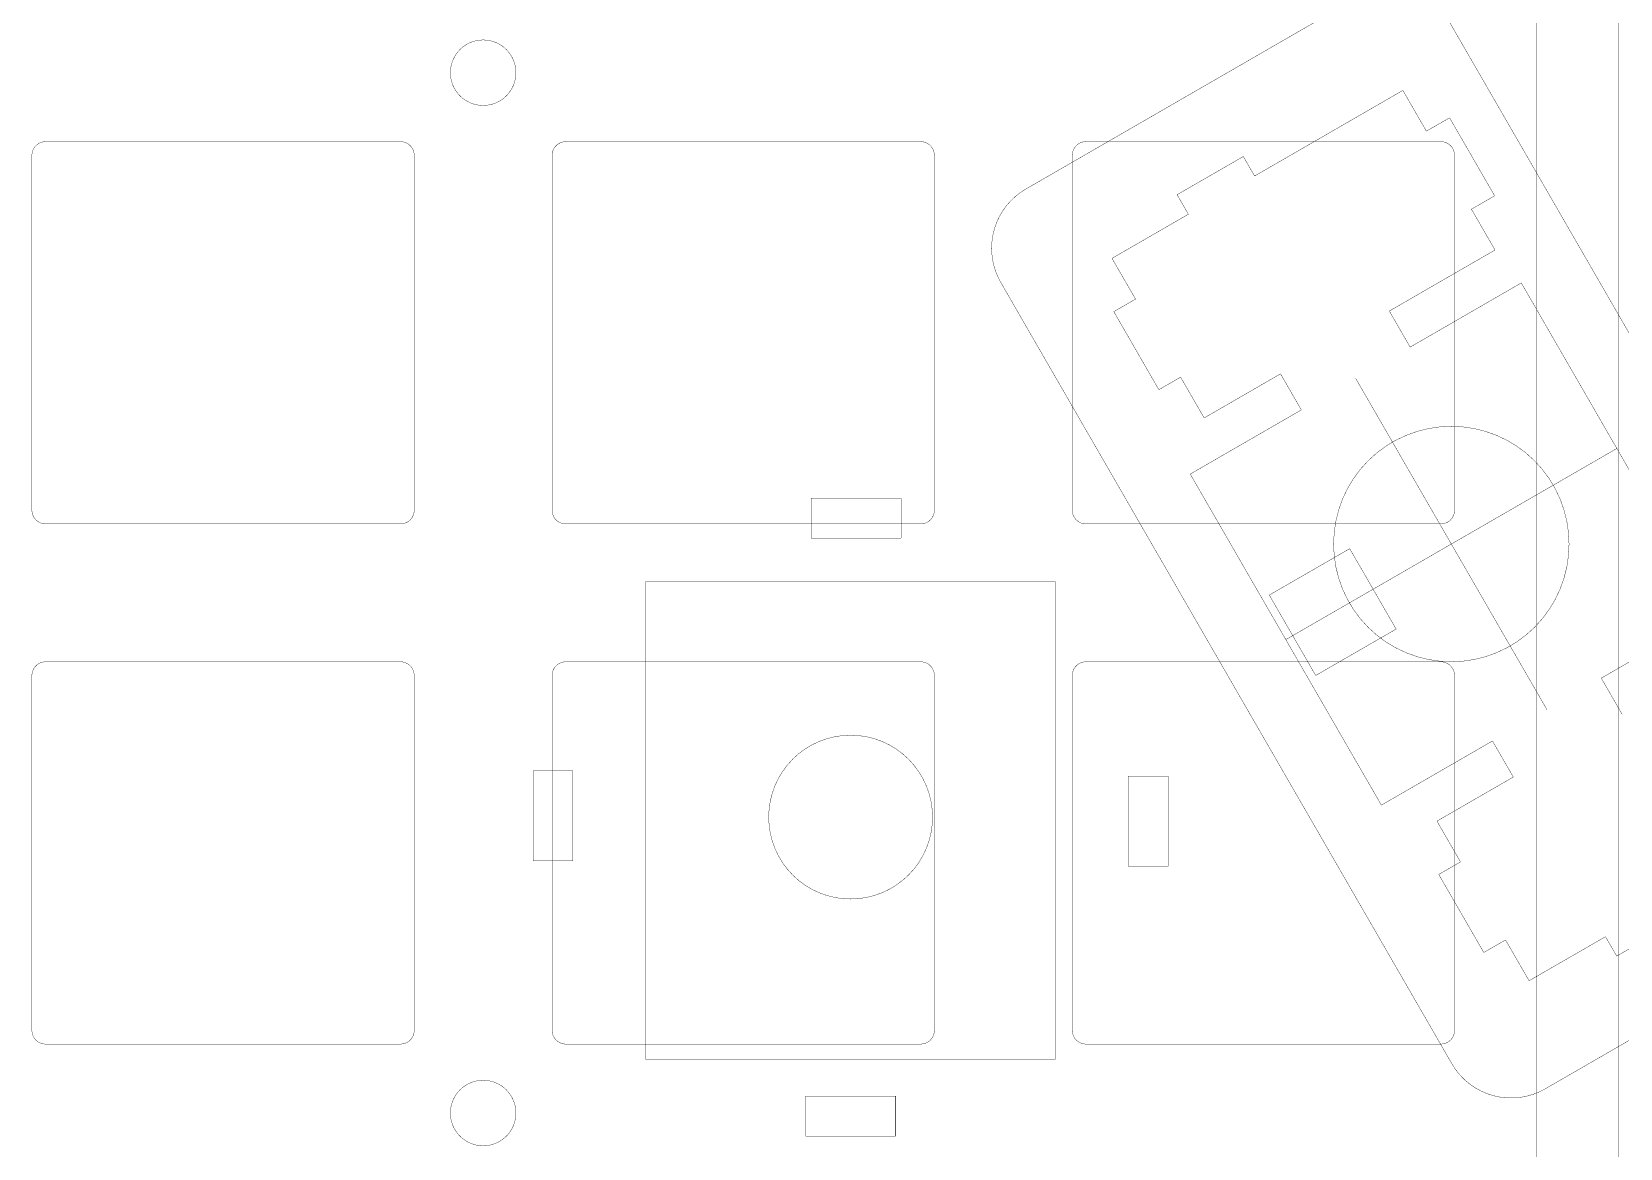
# Model space of a CAD drawing. Header units: inches. Extents: x -214 to 438, y -213 to 250.
# Drawn here: x 10.5 to 68.7, y 117 to 157.9 of the extents above; entities that cross this region are included whole.
import ezdxf

# ---------------------------------------------------------------- set-up
doc = ezdxf.new("R2010")
doc.units = ezdxf.units.IN
doc.layers.add('Drawing', color=216, linetype='Continuous')
doc.layers.add('Drawing3', color=56, linetype='Continuous')

msp = doc.modelspace()

# ---------------------------------------------------------------- linework, layer by layer
at = {"layer": 'Drawing', "const_width": 0.0127}
for points in [[(46.937, 152.134), (59.061, 159.134)], [(62.476, 158.219), (69.149, 146.661)], [(55.319, 152.614), (60.749, 155.75)], [(60.749, 155.75), (61.611, 154.257)], [(61.611, 154.257), (62.46, 154.746)], [(62.46, 154.746), (64.11, 151.889)], [(52.481, 151.929), (54.906, 153.329)], [(54.906, 153.329), (55.319, 152.614)], [(52.481, 151.929), (52.894, 151.214)], [(63.261, 151.399), (64.11, 151.889)], [(63.261, 151.399), (64.124, 149.904)], [(50.097, 149.599), (52.894, 151.214)], [(50.097, 149.599), (50.959, 148.106)], [(60.253, 147.669), (64.124, 149.904)], [(46.022, 148.719), (62.546, 120.098)], [(61.015, 146.348), (65.086, 148.698)], [(65.086, 148.698), (72.086, 136.574)], [(50.163, 147.647), (50.959, 148.106)], [(50.163, 147.647), (51.813, 144.789)], [(60.253, 147.669), (61.015, 146.348)], [(51.813, 144.789), (52.609, 145.248)], [(52.609, 145.248), (53.472, 143.754)], [(53.472, 143.754), (56.269, 145.369)], [(56.269, 145.369), (57.031, 144.048)], [(59.024, 145.198), (66.024, 133.074)], [(52.962, 141.698), (57.031, 144.048)], [(56.462, 135.636), (68.586, 142.636)], [(56.462, 135.636), (68.586, 142.636)], [(52.962, 141.698), (59.962, 129.574)], [(39.074, 139.356), (39.074, 140.816)], [(39.074, 140.816), (42.374, 140.816)], [(42.374, 139.356), (42.374, 140.816)], [(39.074, 139.356), (42.374, 139.356)], [(55.857, 137.267), (58.802, 138.967)], [(55.857, 137.267), (58.802, 138.967)], [(58.802, 138.967), (60.502, 136.022)], [(58.802, 138.967), (60.502, 136.022)], [(33.024, 137.764), (48.024, 137.764)], [(33.024, 120.264), (33.024, 137.764)], [(48.024, 120.264), (48.024, 137.764)], [(55.857, 137.267), (57.557, 134.322)], [(55.857, 137.267), (57.557, 134.322)], [(68.015, 134.224), (72.086, 136.574)], [(57.557, 134.322), (60.502, 136.022)], [(57.557, 134.322), (60.502, 136.022)], [(68.015, 134.224), (68.778, 132.903)], [(59.962, 129.574), (64.031, 131.924)], [(64.031, 131.924), (64.794, 130.603)], [(28.894, 127.536), (28.894, 130.836)], [(28.894, 130.836), (30.354, 130.836)], [(30.354, 127.536), (30.354, 130.836)], [(50.694, 127.336), (50.694, 130.636)], [(50.694, 130.636), (52.154, 130.636)], [(52.154, 127.336), (52.154, 130.636)], [(61.997, 128.988), (64.794, 130.603)], [(61.997, 128.988), (62.859, 127.495)], [(28.894, 127.536), (30.354, 127.536)], [(62.063, 127.035), (62.859, 127.495)], [(50.694, 127.336), (52.154, 127.336)], [(62.063, 127.035), (63.713, 124.177)], [(65.961, 119.183), (78.085, 126.183)], [(68.581, 124.044), (71.006, 125.444)], [(63.713, 124.177), (64.509, 124.636)], [(64.509, 124.636), (65.372, 123.142)], [(65.372, 123.142), (68.169, 124.757)], [(68.169, 124.757), (68.581, 124.044)], [(33.024, 120.264), (48.024, 120.264)], [(38.874, 117.456), (38.874, 118.916)], [(38.874, 118.916), (42.174, 118.916)], [(42.174, 117.456), (42.174, 118.916)], [(38.874, 117.456), (42.174, 117.456)]]:
    msp.add_lwpolyline(points, dxfattribs=at)
for points in [[(46.022, 148.719, -0.414217), (46.937, 152.134)], [(65.961, 119.183, -0.414198), (62.546, 120.098)]]:
    msp.add_lwpolyline(points, format="xyb", dxfattribs=at)
at = {"layer": 'Drawing'}
for points, const_width in [([(46.934, 152.134, 1), (46.94, 152.134, 1)], 0.00635), ([(46.019, 148.719, 1), (46.025, 148.719, 1)], 0.00635), ([(66.835, 139.136, 1), (58.213, 139.136, 1)], 0.0127), ([(58.209, 139.136, 1), (58.216, 139.136, 1)], 0.00635), ([(66.832, 139.136, 1), (66.839, 139.136, 1)], 0.00635), ([(43.524, 129.136, 1), (37.524, 129.136, 1)], 0.0127), ([(37.521, 129.136, 1), (37.527, 129.136, 1)], 0.00635), ([(43.521, 129.136, 1), (43.527, 129.136, 1)], 0.00635), ([(62.543, 120.098, 1), (62.549, 120.098, 1)], 0.00635), ([(65.958, 119.183, 1), (65.965, 119.183, 1)], 0.00635)]:
    msp.add_lwpolyline(points, format="xyb", close=True, dxfattribs=dict(at, const_width=const_width))
at = {"layer": 'Drawing3', "const_width": 0.0127}
for points in [[(68.641, 113.082), (68.641, 170.285)], [(65.641, 114.667), (65.641, 166.62)], [(11.042, 153.873), (24.041, 153.873)], [(30.092, 153.873), (43.091, 153.873)], [(49.142, 153.873), (62.141, 153.873)], [(10.542, 140.374), (10.542, 153.373)], [(24.541, 140.374), (24.541, 153.373)], [(29.592, 140.374), (29.592, 153.373)], [(43.591, 140.374), (43.591, 153.373)], [(48.642, 140.374), (48.642, 153.373)], [(62.641, 140.374), (62.641, 153.373)], [(11.042, 139.874), (24.041, 139.874)], [(30.092, 139.874), (43.091, 139.874)], [(49.142, 139.874), (62.141, 139.874)], [(11.042, 134.823), (24.041, 134.823)], [(30.092, 134.823), (43.091, 134.823)], [(49.142, 134.823), (62.141, 134.823)], [(10.542, 121.324), (10.542, 134.323)], [(24.541, 121.324), (24.541, 134.323)], [(29.592, 121.324), (29.592, 134.323)], [(43.591, 121.324), (43.591, 134.323)], [(48.642, 121.324), (48.642, 134.323)], [(62.641, 121.324), (62.641, 134.323)], [(11.042, 120.824), (24.041, 120.824)], [(30.092, 120.824), (43.091, 120.824)], [(49.142, 120.824), (62.141, 120.824)]]:
    msp.add_lwpolyline(points, dxfattribs=at)
at = {"layer": 'Drawing3'}
for points, const_width in [([(28.267, 156.398, 1), (25.867, 156.398, 1)], 0.0127), ([(25.863, 156.398, 1), (25.87, 156.398, 1)], 0.00635), ([(28.263, 156.398, 1), (28.27, 156.398, 1)], 0.00635), ([(10.606, 153.623, 1), (10.612, 153.623, 1)], 0.00635), ([(10.606, 153.623, 1), (10.612, 153.623, 1)], 0.00635), ([(10.655, 153.693, 1), (10.662, 153.693, 1)], 0.00635), ([(10.655, 153.693, 1), (10.662, 153.693, 1)], 0.00635), ([(10.716, 153.755, 1), (10.723, 153.755, 1)], 0.00635), ([(10.716, 153.755, 1), (10.723, 153.755, 1)], 0.00635), ([(10.788, 153.805, 1), (10.794, 153.805, 1)], 0.00635), ([(10.788, 153.805, 1), (10.794, 153.805, 1)], 0.00635), ([(10.867, 153.842, 1), (10.873, 153.842, 1)], 0.00635), ([(10.867, 153.842, 1), (10.873, 153.842, 1)], 0.00635), ([(10.951, 153.865, 1), (10.958, 153.865, 1)], 0.00635), ([(10.951, 153.865, 1), (10.958, 153.865, 1)], 0.00635), ([(11.039, 153.873, 1), (11.045, 153.873, 1)], 0.00635), ([(24.038, 153.873, 1), (24.044, 153.873, 1)], 0.00635), ([(24.127, 153.865, 1), (24.134, 153.865, 1)], 0.00635), ([(24.127, 153.865, 1), (24.134, 153.865, 1)], 0.00635), ([(24.21, 153.842, 1), (24.216, 153.842, 1)], 0.00635), ([(24.21, 153.842, 1), (24.216, 153.842, 1)], 0.00635), ([(24.288, 153.806, 1), (24.294, 153.806, 1)], 0.00635), ([(24.288, 153.806, 1), (24.294, 153.806, 1)], 0.00635), ([(24.359, 153.756, 1), (24.365, 153.756, 1)], 0.00635), ([(24.359, 153.756, 1), (24.365, 153.756, 1)], 0.00635), ([(24.42, 153.695, 1), (24.426, 153.695, 1)], 0.00635), ([(24.42, 153.695, 1), (24.426, 153.695, 1)], 0.00635), ([(24.47, 153.624, 1), (24.476, 153.624, 1)], 0.00635), ([(24.47, 153.624, 1), (24.476, 153.624, 1)], 0.00635), ([(29.656, 153.623, 1), (29.662, 153.623, 1)], 0.00635), ([(29.656, 153.623, 1), (29.662, 153.623, 1)], 0.00635), ([(29.705, 153.693, 1), (29.712, 153.693, 1)], 0.00635), ([(29.705, 153.693, 1), (29.712, 153.693, 1)], 0.00635), ([(29.766, 153.755, 1), (29.773, 153.755, 1)], 0.00635), ([(29.766, 153.755, 1), (29.773, 153.755, 1)], 0.00635), ([(29.838, 153.805, 1), (29.844, 153.805, 1)], 0.00635), ([(29.838, 153.805, 1), (29.844, 153.805, 1)], 0.00635), ([(29.917, 153.842, 1), (29.923, 153.842, 1)], 0.00635), ([(29.917, 153.842, 1), (29.923, 153.842, 1)], 0.00635), ([(30.001, 153.865, 1), (30.008, 153.865, 1)], 0.00635), ([(30.001, 153.865, 1), (30.008, 153.865, 1)], 0.00635), ([(30.089, 153.873, 1), (30.095, 153.873, 1)], 0.00635), ([(43.088, 153.873, 1), (43.094, 153.873, 1)], 0.00635), ([(43.177, 153.865, 1), (43.184, 153.865, 1)], 0.00635), ([(43.177, 153.865, 1), (43.184, 153.865, 1)], 0.00635), ([(43.26, 153.842, 1), (43.266, 153.842, 1)], 0.00635), ([(43.26, 153.842, 1), (43.266, 153.842, 1)], 0.00635), ([(43.338, 153.806, 1), (43.344, 153.806, 1)], 0.00635), ([(43.338, 153.806, 1), (43.344, 153.806, 1)], 0.00635), ([(43.409, 153.756, 1), (43.415, 153.756, 1)], 0.00635), ([(43.409, 153.756, 1), (43.415, 153.756, 1)], 0.00635), ([(43.47, 153.695, 1), (43.476, 153.695, 1)], 0.00635), ([(43.47, 153.695, 1), (43.476, 153.695, 1)], 0.00635), ([(43.52, 153.624, 1), (43.526, 153.624, 1)], 0.00635), ([(43.52, 153.624, 1), (43.526, 153.624, 1)], 0.00635), ([(48.706, 153.623, 1), (48.712, 153.623, 1)], 0.00635), ([(48.706, 153.623, 1), (48.712, 153.623, 1)], 0.00635), ([(48.755, 153.693, 1), (48.762, 153.693, 1)], 0.00635), ([(48.755, 153.693, 1), (48.762, 153.693, 1)], 0.00635), ([(48.816, 153.755, 1), (48.823, 153.755, 1)], 0.00635), ([(48.816, 153.755, 1), (48.823, 153.755, 1)], 0.00635), ([(48.888, 153.805, 1), (48.894, 153.805, 1)], 0.00635), ([(48.888, 153.805, 1), (48.894, 153.805, 1)], 0.00635), ([(48.967, 153.842, 1), (48.973, 153.842, 1)], 0.00635), ([(48.967, 153.842, 1), (48.973, 153.842, 1)], 0.00635), ([(49.051, 153.865, 1), (49.058, 153.865, 1)], 0.00635), ([(49.051, 153.865, 1), (49.058, 153.865, 1)], 0.00635), ([(49.139, 153.873, 1), (49.145, 153.873, 1)], 0.00635), ([(62.138, 153.873, 1), (62.144, 153.873, 1)], 0.00635), ([(62.227, 153.865, 1), (62.234, 153.865, 1)], 0.00635), ([(62.227, 153.865, 1), (62.234, 153.865, 1)], 0.00635), ([(62.31, 153.842, 1), (62.316, 153.842, 1)], 0.00635), ([(62.31, 153.842, 1), (62.316, 153.842, 1)], 0.00635), ([(62.388, 153.806, 1), (62.394, 153.806, 1)], 0.00635), ([(62.388, 153.806, 1), (62.394, 153.806, 1)], 0.00635), ([(62.459, 153.756, 1), (62.465, 153.756, 1)], 0.00635), ([(62.459, 153.756, 1), (62.465, 153.756, 1)], 0.00635), ([(62.52, 153.695, 1), (62.526, 153.695, 1)], 0.00635), ([(62.52, 153.695, 1), (62.526, 153.695, 1)], 0.00635), ([(62.57, 153.624, 1), (62.576, 153.624, 1)], 0.00635), ([(62.57, 153.624, 1), (62.576, 153.624, 1)], 0.00635), ([(10.539, 153.373, 1), (10.545, 153.373, 1)], 0.00635), ([(10.547, 153.462, 1), (10.553, 153.462, 1)], 0.00635), ([(10.547, 153.462, 1), (10.553, 153.462, 1)], 0.00635), ([(10.569, 153.545, 1), (10.576, 153.545, 1)], 0.00635), ([(10.569, 153.545, 1), (10.576, 153.545, 1)], 0.00635), ([(24.507, 153.545, 1), (24.514, 153.545, 1)], 0.00635), ([(24.507, 153.545, 1), (24.514, 153.545, 1)], 0.00635), ([(24.53, 153.461, 1), (24.537, 153.461, 1)], 0.00635), ([(24.53, 153.461, 1), (24.537, 153.461, 1)], 0.00635), ([(24.538, 153.373, 1), (24.544, 153.373, 1)], 0.00635), ([(29.589, 153.373, 1), (29.595, 153.373, 1)], 0.00635), ([(29.597, 153.462, 1), (29.603, 153.462, 1)], 0.00635), ([(29.597, 153.462, 1), (29.603, 153.462, 1)], 0.00635), ([(29.619, 153.545, 1), (29.626, 153.545, 1)], 0.00635), ([(29.619, 153.545, 1), (29.626, 153.545, 1)], 0.00635), ([(43.557, 153.545, 1), (43.564, 153.545, 1)], 0.00635), ([(43.557, 153.545, 1), (43.564, 153.545, 1)], 0.00635), ([(43.58, 153.461, 1), (43.587, 153.461, 1)], 0.00635), ([(43.58, 153.461, 1), (43.587, 153.461, 1)], 0.00635), ([(43.588, 153.373, 1), (43.594, 153.373, 1)], 0.00635), ([(48.639, 153.373, 1), (48.645, 153.373, 1)], 0.00635), ([(48.647, 153.462, 1), (48.653, 153.462, 1)], 0.00635), ([(48.647, 153.462, 1), (48.653, 153.462, 1)], 0.00635), ([(48.669, 153.545, 1), (48.676, 153.545, 1)], 0.00635), ([(48.669, 153.545, 1), (48.676, 153.545, 1)], 0.00635), ([(62.607, 153.545, 1), (62.614, 153.545, 1)], 0.00635), ([(62.607, 153.545, 1), (62.614, 153.545, 1)], 0.00635), ([(62.63, 153.461, 1), (62.637, 153.461, 1)], 0.00635), ([(62.63, 153.461, 1), (62.637, 153.461, 1)], 0.00635), ([(62.638, 153.373, 1), (62.644, 153.373, 1)], 0.00635), ([(10.539, 140.374, 1), (10.545, 140.374, 1)], 0.00635), ([(10.547, 140.286, 1), (10.553, 140.286, 1)], 0.00635), ([(10.547, 140.286, 1), (10.553, 140.286, 1)], 0.00635), ([(10.57, 140.201, 1), (10.576, 140.201, 1)], 0.00635), ([(10.57, 140.201, 1), (10.576, 140.201, 1)], 0.00635), ([(24.507, 140.202, 1), (24.514, 140.202, 1)], 0.00635), ([(24.507, 140.202, 1), (24.514, 140.202, 1)], 0.00635), ([(24.53, 140.285, 1), (24.536, 140.285, 1)], 0.00635), ([(24.53, 140.285, 1), (24.536, 140.285, 1)], 0.00635), ([(24.538, 140.374, 1), (24.544, 140.374, 1)], 0.00635), ([(29.589, 140.374, 1), (29.595, 140.374, 1)], 0.00635), ([(29.597, 140.286, 1), (29.603, 140.286, 1)], 0.00635), ([(29.597, 140.286, 1), (29.603, 140.286, 1)], 0.00635), ([(29.62, 140.201, 1), (29.626, 140.201, 1)], 0.00635), ([(29.62, 140.201, 1), (29.626, 140.201, 1)], 0.00635), ([(43.557, 140.202, 1), (43.564, 140.202, 1)], 0.00635), ([(43.557, 140.202, 1), (43.564, 140.202, 1)], 0.00635), ([(43.58, 140.285, 1), (43.586, 140.285, 1)], 0.00635), ([(43.58, 140.285, 1), (43.586, 140.285, 1)], 0.00635), ([(43.588, 140.374, 1), (43.594, 140.374, 1)], 0.00635), ([(48.639, 140.374, 1), (48.645, 140.374, 1)], 0.00635), ([(48.647, 140.286, 1), (48.653, 140.286, 1)], 0.00635), ([(48.647, 140.286, 1), (48.653, 140.286, 1)], 0.00635), ([(48.67, 140.201, 1), (48.676, 140.201, 1)], 0.00635), ([(48.67, 140.201, 1), (48.676, 140.201, 1)], 0.00635), ([(62.607, 140.202, 1), (62.614, 140.202, 1)], 0.00635), ([(62.607, 140.202, 1), (62.614, 140.202, 1)], 0.00635), ([(62.63, 140.285, 1), (62.636, 140.285, 1)], 0.00635), ([(62.63, 140.285, 1), (62.636, 140.285, 1)], 0.00635), ([(62.638, 140.374, 1), (62.644, 140.374, 1)], 0.00635), ([(10.607, 140.122, 1), (10.613, 140.122, 1)], 0.00635), ([(10.607, 140.122, 1), (10.613, 140.122, 1)], 0.00635), ([(10.657, 140.051, 1), (10.663, 140.051, 1)], 0.00635), ([(10.657, 140.051, 1), (10.663, 140.051, 1)], 0.00635), ([(10.718, 139.99, 1), (10.725, 139.99, 1)], 0.00635), ([(10.718, 139.99, 1), (10.725, 139.99, 1)], 0.00635), ([(10.789, 139.941, 1), (10.795, 139.941, 1)], 0.00635), ([(10.789, 139.941, 1), (10.795, 139.941, 1)], 0.00635), ([(10.867, 139.904, 1), (10.873, 139.904, 1)], 0.00635), ([(10.867, 139.904, 1), (10.873, 139.904, 1)], 0.00635), ([(10.95, 139.882, 1), (10.956, 139.882, 1)], 0.00635), ([(10.95, 139.882, 1), (10.956, 139.882, 1)], 0.00635), ([(11.039, 139.874, 1), (11.045, 139.874, 1)], 0.00635), ([(24.038, 139.874, 1), (24.044, 139.874, 1)], 0.00635), ([(24.126, 139.882, 1), (24.132, 139.882, 1)], 0.00635), ([(24.126, 139.882, 1), (24.132, 139.882, 1)], 0.00635), ([(24.21, 139.904, 1), (24.217, 139.904, 1)], 0.00635), ([(24.21, 139.904, 1), (24.217, 139.904, 1)], 0.00635), ([(24.289, 139.942, 1), (24.296, 139.942, 1)], 0.00635), ([(24.289, 139.942, 1), (24.296, 139.942, 1)], 0.00635), ([(24.36, 139.992, 1), (24.367, 139.992, 1)], 0.00635), ([(24.36, 139.992, 1), (24.367, 139.992, 1)], 0.00635), ([(24.422, 140.053, 1), (24.428, 140.053, 1)], 0.00635), ([(24.422, 140.053, 1), (24.428, 140.053, 1)], 0.00635), ([(24.471, 140.124, 1), (24.477, 140.124, 1)], 0.00635), ([(24.471, 140.124, 1), (24.477, 140.124, 1)], 0.00635), ([(29.657, 140.122, 1), (29.663, 140.122, 1)], 0.00635), ([(29.657, 140.122, 1), (29.663, 140.122, 1)], 0.00635), ([(29.707, 140.051, 1), (29.713, 140.051, 1)], 0.00635), ([(29.707, 140.051, 1), (29.713, 140.051, 1)], 0.00635), ([(29.768, 139.99, 1), (29.775, 139.99, 1)], 0.00635), ([(29.768, 139.99, 1), (29.775, 139.99, 1)], 0.00635), ([(29.839, 139.941, 1), (29.845, 139.941, 1)], 0.00635), ([(29.839, 139.941, 1), (29.845, 139.941, 1)], 0.00635), ([(29.917, 139.904, 1), (29.923, 139.904, 1)], 0.00635), ([(29.917, 139.904, 1), (29.923, 139.904, 1)], 0.00635), ([(30, 139.882, 1), (30.006, 139.882, 1)], 0.00635), ([(30, 139.882, 1), (30.006, 139.882, 1)], 0.00635), ([(30.089, 139.874, 1), (30.095, 139.874, 1)], 0.00635), ([(43.088, 139.874, 1), (43.094, 139.874, 1)], 0.00635), ([(43.176, 139.882, 1), (43.182, 139.882, 1)], 0.00635), ([(43.176, 139.882, 1), (43.182, 139.882, 1)], 0.00635), ([(43.26, 139.904, 1), (43.267, 139.904, 1)], 0.00635), ([(43.26, 139.904, 1), (43.267, 139.904, 1)], 0.00635), ([(43.339, 139.942, 1), (43.346, 139.942, 1)], 0.00635), ([(43.339, 139.942, 1), (43.346, 139.942, 1)], 0.00635), ([(43.41, 139.992, 1), (43.417, 139.992, 1)], 0.00635), ([(43.41, 139.992, 1), (43.417, 139.992, 1)], 0.00635), ([(43.472, 140.053, 1), (43.478, 140.053, 1)], 0.00635), ([(43.472, 140.053, 1), (43.478, 140.053, 1)], 0.00635), ([(43.521, 140.124, 1), (43.527, 140.124, 1)], 0.00635), ([(43.521, 140.124, 1), (43.527, 140.124, 1)], 0.00635), ([(48.707, 140.122, 1), (48.713, 140.122, 1)], 0.00635), ([(48.707, 140.122, 1), (48.713, 140.122, 1)], 0.00635), ([(48.757, 140.051, 1), (48.763, 140.051, 1)], 0.00635), ([(48.757, 140.051, 1), (48.763, 140.051, 1)], 0.00635), ([(48.818, 139.99, 1), (48.825, 139.99, 1)], 0.00635), ([(48.818, 139.99, 1), (48.825, 139.99, 1)], 0.00635), ([(48.889, 139.941, 1), (48.895, 139.941, 1)], 0.00635), ([(48.889, 139.941, 1), (48.895, 139.941, 1)], 0.00635), ([(48.967, 139.904, 1), (48.973, 139.904, 1)], 0.00635), ([(48.967, 139.904, 1), (48.973, 139.904, 1)], 0.00635), ([(49.05, 139.882, 1), (49.056, 139.882, 1)], 0.00635), ([(49.05, 139.882, 1), (49.056, 139.882, 1)], 0.00635), ([(49.139, 139.874, 1), (49.145, 139.874, 1)], 0.00635), ([(62.138, 139.874, 1), (62.144, 139.874, 1)], 0.00635), ([(62.226, 139.882, 1), (62.232, 139.882, 1)], 0.00635), ([(62.226, 139.882, 1), (62.232, 139.882, 1)], 0.00635), ([(62.31, 139.904, 1), (62.317, 139.904, 1)], 0.00635), ([(62.31, 139.904, 1), (62.317, 139.904, 1)], 0.00635), ([(62.389, 139.942, 1), (62.396, 139.942, 1)], 0.00635), ([(62.389, 139.942, 1), (62.396, 139.942, 1)], 0.00635), ([(62.46, 139.992, 1), (62.467, 139.992, 1)], 0.00635), ([(62.46, 139.992, 1), (62.467, 139.992, 1)], 0.00635), ([(62.522, 140.053, 1), (62.528, 140.053, 1)], 0.00635), ([(62.522, 140.053, 1), (62.528, 140.053, 1)], 0.00635), ([(62.571, 140.124, 1), (62.577, 140.124, 1)], 0.00635), ([(62.571, 140.124, 1), (62.577, 140.124, 1)], 0.00635), ([(10.547, 134.412, 1), (10.553, 134.412, 1)], 0.00635), ([(10.547, 134.412, 1), (10.553, 134.412, 1)], 0.00635), ([(10.569, 134.495, 1), (10.576, 134.495, 1)], 0.00635), ([(10.569, 134.495, 1), (10.576, 134.495, 1)], 0.00635), ([(10.606, 134.573, 1), (10.612, 134.573, 1)], 0.00635), ([(10.606, 134.573, 1), (10.612, 134.573, 1)], 0.00635), ([(10.655, 134.643, 1), (10.662, 134.643, 1)], 0.00635), ([(10.655, 134.643, 1), (10.662, 134.643, 1)], 0.00635), ([(10.716, 134.705, 1), (10.723, 134.705, 1)], 0.00635), ([(10.716, 134.705, 1), (10.723, 134.705, 1)], 0.00635), ([(10.788, 134.755, 1), (10.794, 134.755, 1)], 0.00635), ([(10.788, 134.755, 1), (10.794, 134.755, 1)], 0.00635), ([(10.867, 134.792, 1), (10.873, 134.792, 1)], 0.00635), ([(10.867, 134.792, 1), (10.873, 134.792, 1)], 0.00635), ([(10.951, 134.815, 1), (10.958, 134.815, 1)], 0.00635), ([(10.951, 134.815, 1), (10.958, 134.815, 1)], 0.00635), ([(11.039, 134.823, 1), (11.045, 134.823, 1)], 0.00635), ([(24.038, 134.823, 1), (24.044, 134.823, 1)], 0.00635), ([(24.127, 134.815, 1), (24.134, 134.815, 1)], 0.00635), ([(24.127, 134.815, 1), (24.134, 134.815, 1)], 0.00635), ([(24.21, 134.792, 1), (24.216, 134.792, 1)], 0.00635), ([(24.21, 134.792, 1), (24.216, 134.792, 1)], 0.00635), ([(24.288, 134.756, 1), (24.294, 134.756, 1)], 0.00635), ([(24.288, 134.756, 1), (24.294, 134.756, 1)], 0.00635), ([(24.359, 134.706, 1), (24.365, 134.706, 1)], 0.00635), ([(24.359, 134.706, 1), (24.365, 134.706, 1)], 0.00635), ([(24.42, 134.645, 1), (24.426, 134.645, 1)], 0.00635), ([(24.42, 134.645, 1), (24.426, 134.645, 1)], 0.00635), ([(24.47, 134.574, 1), (24.476, 134.574, 1)], 0.00635), ([(24.47, 134.574, 1), (24.476, 134.574, 1)], 0.00635), ([(24.507, 134.495, 1), (24.514, 134.495, 1)], 0.00635), ([(24.507, 134.495, 1), (24.514, 134.495, 1)], 0.00635), ([(24.53, 134.411, 1), (24.537, 134.411, 1)], 0.00635), ([(24.53, 134.411, 1), (24.537, 134.411, 1)], 0.00635), ([(29.597, 134.412, 1), (29.603, 134.412, 1)], 0.00635), ([(29.597, 134.412, 1), (29.603, 134.412, 1)], 0.00635), ([(29.619, 134.495, 1), (29.626, 134.495, 1)], 0.00635), ([(29.619, 134.495, 1), (29.626, 134.495, 1)], 0.00635), ([(29.656, 134.573, 1), (29.662, 134.573, 1)], 0.00635), ([(29.656, 134.573, 1), (29.662, 134.573, 1)], 0.00635), ([(29.705, 134.643, 1), (29.712, 134.643, 1)], 0.00635), ([(29.705, 134.643, 1), (29.712, 134.643, 1)], 0.00635), ([(29.766, 134.705, 1), (29.773, 134.705, 1)], 0.00635), ([(29.766, 134.705, 1), (29.773, 134.705, 1)], 0.00635), ([(29.838, 134.755, 1), (29.844, 134.755, 1)], 0.00635), ([(29.838, 134.755, 1), (29.844, 134.755, 1)], 0.00635), ([(29.917, 134.792, 1), (29.923, 134.792, 1)], 0.00635), ([(29.917, 134.792, 1), (29.923, 134.792, 1)], 0.00635), ([(30.001, 134.815, 1), (30.008, 134.815, 1)], 0.00635), ([(30.001, 134.815, 1), (30.008, 134.815, 1)], 0.00635), ([(30.089, 134.823, 1), (30.095, 134.823, 1)], 0.00635), ([(43.088, 134.823, 1), (43.094, 134.823, 1)], 0.00635), ([(43.177, 134.815, 1), (43.184, 134.815, 1)], 0.00635), ([(43.177, 134.815, 1), (43.184, 134.815, 1)], 0.00635), ([(43.26, 134.792, 1), (43.266, 134.792, 1)], 0.00635), ([(43.26, 134.792, 1), (43.266, 134.792, 1)], 0.00635), ([(43.338, 134.756, 1), (43.344, 134.756, 1)], 0.00635), ([(43.338, 134.756, 1), (43.344, 134.756, 1)], 0.00635), ([(43.409, 134.706, 1), (43.415, 134.706, 1)], 0.00635), ([(43.409, 134.706, 1), (43.415, 134.706, 1)], 0.00635), ([(43.47, 134.645, 1), (43.476, 134.645, 1)], 0.00635), ([(43.47, 134.645, 1), (43.476, 134.645, 1)], 0.00635), ([(43.52, 134.574, 1), (43.526, 134.574, 1)], 0.00635), ([(43.52, 134.574, 1), (43.526, 134.574, 1)], 0.00635), ([(43.557, 134.495, 1), (43.564, 134.495, 1)], 0.00635), ([(43.557, 134.495, 1), (43.564, 134.495, 1)], 0.00635), ([(43.58, 134.411, 1), (43.587, 134.411, 1)], 0.00635), ([(43.58, 134.411, 1), (43.587, 134.411, 1)], 0.00635), ([(48.647, 134.412, 1), (48.653, 134.412, 1)], 0.00635), ([(48.647, 134.412, 1), (48.653, 134.412, 1)], 0.00635), ([(48.669, 134.495, 1), (48.676, 134.495, 1)], 0.00635), ([(48.669, 134.495, 1), (48.676, 134.495, 1)], 0.00635), ([(48.706, 134.573, 1), (48.712, 134.573, 1)], 0.00635), ([(48.706, 134.573, 1), (48.712, 134.573, 1)], 0.00635), ([(48.755, 134.643, 1), (48.762, 134.643, 1)], 0.00635), ([(48.755, 134.643, 1), (48.762, 134.643, 1)], 0.00635), ([(48.816, 134.705, 1), (48.823, 134.705, 1)], 0.00635), ([(48.816, 134.705, 1), (48.823, 134.705, 1)], 0.00635), ([(48.888, 134.755, 1), (48.894, 134.755, 1)], 0.00635), ([(48.888, 134.755, 1), (48.894, 134.755, 1)], 0.00635), ([(48.967, 134.792, 1), (48.973, 134.792, 1)], 0.00635), ([(48.967, 134.792, 1), (48.973, 134.792, 1)], 0.00635), ([(49.051, 134.815, 1), (49.058, 134.815, 1)], 0.00635), ([(49.051, 134.815, 1), (49.058, 134.815, 1)], 0.00635), ([(49.139, 134.823, 1), (49.145, 134.823, 1)], 0.00635), ([(62.138, 134.823, 1), (62.144, 134.823, 1)], 0.00635), ([(62.227, 134.815, 1), (62.234, 134.815, 1)], 0.00635), ([(62.227, 134.815, 1), (62.234, 134.815, 1)], 0.00635), ([(62.31, 134.792, 1), (62.316, 134.792, 1)], 0.00635), ([(62.31, 134.792, 1), (62.316, 134.792, 1)], 0.00635), ([(62.388, 134.756, 1), (62.394, 134.756, 1)], 0.00635), ([(62.388, 134.756, 1), (62.394, 134.756, 1)], 0.00635), ([(62.459, 134.706, 1), (62.465, 134.706, 1)], 0.00635), ([(62.459, 134.706, 1), (62.465, 134.706, 1)], 0.00635), ([(62.52, 134.645, 1), (62.526, 134.645, 1)], 0.00635), ([(62.52, 134.645, 1), (62.526, 134.645, 1)], 0.00635), ([(62.57, 134.574, 1), (62.576, 134.574, 1)], 0.00635), ([(62.57, 134.574, 1), (62.576, 134.574, 1)], 0.00635), ([(62.607, 134.495, 1), (62.614, 134.495, 1)], 0.00635), ([(62.607, 134.495, 1), (62.614, 134.495, 1)], 0.00635), ([(62.63, 134.411, 1), (62.637, 134.411, 1)], 0.00635), ([(62.63, 134.411, 1), (62.637, 134.411, 1)], 0.00635), ([(10.539, 134.323, 1), (10.545, 134.323, 1)], 0.00635), ([(24.538, 134.323, 1), (24.544, 134.323, 1)], 0.00635), ([(29.589, 134.323, 1), (29.595, 134.323, 1)], 0.00635), ([(43.588, 134.323, 1), (43.594, 134.323, 1)], 0.00635), ([(48.639, 134.323, 1), (48.645, 134.323, 1)], 0.00635), ([(62.638, 134.323, 1), (62.644, 134.323, 1)], 0.00635), ([(10.539, 121.324, 1), (10.545, 121.324, 1)], 0.00635), ([(10.547, 121.236, 1), (10.553, 121.236, 1)], 0.00635), ([(10.547, 121.236, 1), (10.553, 121.236, 1)], 0.00635), ([(10.57, 121.151, 1), (10.576, 121.151, 1)], 0.00635), ([(10.57, 121.151, 1), (10.576, 121.151, 1)], 0.00635), ([(10.607, 121.072, 1), (10.613, 121.072, 1)], 0.00635), ([(10.607, 121.072, 1), (10.613, 121.072, 1)], 0.00635), ([(10.657, 121.001, 1), (10.663, 121.001, 1)], 0.00635), ([(10.657, 121.001, 1), (10.663, 121.001, 1)], 0.00635), ([(24.422, 121.003, 1), (24.428, 121.003, 1)], 0.00635), ([(24.422, 121.003, 1), (24.428, 121.003, 1)], 0.00635), ([(24.471, 121.074, 1), (24.477, 121.074, 1)], 0.00635), ([(24.471, 121.074, 1), (24.477, 121.074, 1)], 0.00635), ([(24.507, 121.152, 1), (24.514, 121.152, 1)], 0.00635), ([(24.507, 121.152, 1), (24.514, 121.152, 1)], 0.00635), ([(24.53, 121.235, 1), (24.536, 121.235, 1)], 0.00635), ([(24.53, 121.235, 1), (24.536, 121.235, 1)], 0.00635), ([(24.538, 121.324, 1), (24.544, 121.324, 1)], 0.00635), ([(29.589, 121.324, 1), (29.595, 121.324, 1)], 0.00635), ([(29.597, 121.236, 1), (29.603, 121.236, 1)], 0.00635), ([(29.597, 121.236, 1), (29.603, 121.236, 1)], 0.00635), ([(29.62, 121.151, 1), (29.626, 121.151, 1)], 0.00635), ([(29.62, 121.151, 1), (29.626, 121.151, 1)], 0.00635), ([(29.657, 121.072, 1), (29.663, 121.072, 1)], 0.00635), ([(29.657, 121.072, 1), (29.663, 121.072, 1)], 0.00635), ([(29.707, 121.001, 1), (29.713, 121.001, 1)], 0.00635), ([(29.707, 121.001, 1), (29.713, 121.001, 1)], 0.00635), ([(43.472, 121.003, 1), (43.478, 121.003, 1)], 0.00635), ([(43.472, 121.003, 1), (43.478, 121.003, 1)], 0.00635), ([(43.521, 121.074, 1), (43.527, 121.074, 1)], 0.00635), ([(43.521, 121.074, 1), (43.527, 121.074, 1)], 0.00635), ([(43.557, 121.152, 1), (43.564, 121.152, 1)], 0.00635), ([(43.557, 121.152, 1), (43.564, 121.152, 1)], 0.00635), ([(43.58, 121.235, 1), (43.586, 121.235, 1)], 0.00635), ([(43.58, 121.235, 1), (43.586, 121.235, 1)], 0.00635), ([(43.588, 121.324, 1), (43.594, 121.324, 1)], 0.00635), ([(48.639, 121.324, 1), (48.645, 121.324, 1)], 0.00635), ([(48.647, 121.236, 1), (48.653, 121.236, 1)], 0.00635), ([(48.647, 121.236, 1), (48.653, 121.236, 1)], 0.00635), ([(48.67, 121.151, 1), (48.676, 121.151, 1)], 0.00635), ([(48.67, 121.151, 1), (48.676, 121.151, 1)], 0.00635), ([(48.707, 121.072, 1), (48.713, 121.072, 1)], 0.00635), ([(48.707, 121.072, 1), (48.713, 121.072, 1)], 0.00635), ([(48.757, 121.001, 1), (48.763, 121.001, 1)], 0.00635), ([(48.757, 121.001, 1), (48.763, 121.001, 1)], 0.00635), ([(62.522, 121.003, 1), (62.528, 121.003, 1)], 0.00635), ([(62.522, 121.003, 1), (62.528, 121.003, 1)], 0.00635), ([(62.571, 121.074, 1), (62.577, 121.074, 1)], 0.00635), ([(62.571, 121.074, 1), (62.577, 121.074, 1)], 0.00635), ([(62.607, 121.152, 1), (62.614, 121.152, 1)], 0.00635), ([(62.607, 121.152, 1), (62.614, 121.152, 1)], 0.00635), ([(62.63, 121.235, 1), (62.636, 121.235, 1)], 0.00635), ([(62.63, 121.235, 1), (62.636, 121.235, 1)], 0.00635), ([(62.638, 121.324, 1), (62.644, 121.324, 1)], 0.00635), ([(10.718, 120.94, 1), (10.725, 120.94, 1)], 0.00635), ([(10.718, 120.94, 1), (10.725, 120.94, 1)], 0.00635), ([(10.789, 120.891, 1), (10.795, 120.891, 1)], 0.00635), ([(10.789, 120.891, 1), (10.795, 120.891, 1)], 0.00635), ([(10.867, 120.854, 1), (10.873, 120.854, 1)], 0.00635), ([(10.867, 120.854, 1), (10.873, 120.854, 1)], 0.00635), ([(10.95, 120.832, 1), (10.956, 120.832, 1)], 0.00635), ([(10.95, 120.832, 1), (10.956, 120.832, 1)], 0.00635), ([(11.039, 120.824, 1), (11.045, 120.824, 1)], 0.00635), ([(24.038, 120.824, 1), (24.044, 120.824, 1)], 0.00635), ([(24.126, 120.832, 1), (24.132, 120.832, 1)], 0.00635), ([(24.126, 120.832, 1), (24.132, 120.832, 1)], 0.00635), ([(24.21, 120.854, 1), (24.217, 120.854, 1)], 0.00635), ([(24.21, 120.854, 1), (24.217, 120.854, 1)], 0.00635), ([(24.289, 120.892, 1), (24.296, 120.892, 1)], 0.00635), ([(24.289, 120.892, 1), (24.296, 120.892, 1)], 0.00635), ([(24.36, 120.942, 1), (24.367, 120.942, 1)], 0.00635), ([(24.36, 120.942, 1), (24.367, 120.942, 1)], 0.00635), ([(29.768, 120.94, 1), (29.775, 120.94, 1)], 0.00635), ([(29.768, 120.94, 1), (29.775, 120.94, 1)], 0.00635), ([(29.839, 120.891, 1), (29.845, 120.891, 1)], 0.00635), ([(29.839, 120.891, 1), (29.845, 120.891, 1)], 0.00635), ([(29.917, 120.854, 1), (29.923, 120.854, 1)], 0.00635), ([(29.917, 120.854, 1), (29.923, 120.854, 1)], 0.00635), ([(30, 120.832, 1), (30.006, 120.832, 1)], 0.00635), ([(30, 120.832, 1), (30.006, 120.832, 1)], 0.00635), ([(30.089, 120.824, 1), (30.095, 120.824, 1)], 0.00635), ([(43.088, 120.824, 1), (43.094, 120.824, 1)], 0.00635), ([(43.176, 120.832, 1), (43.182, 120.832, 1)], 0.00635), ([(43.176, 120.832, 1), (43.182, 120.832, 1)], 0.00635), ([(43.26, 120.854, 1), (43.267, 120.854, 1)], 0.00635), ([(43.26, 120.854, 1), (43.267, 120.854, 1)], 0.00635), ([(43.339, 120.892, 1), (43.346, 120.892, 1)], 0.00635), ([(43.339, 120.892, 1), (43.346, 120.892, 1)], 0.00635), ([(43.41, 120.942, 1), (43.417, 120.942, 1)], 0.00635), ([(43.41, 120.942, 1), (43.417, 120.942, 1)], 0.00635), ([(48.818, 120.94, 1), (48.825, 120.94, 1)], 0.00635), ([(48.818, 120.94, 1), (48.825, 120.94, 1)], 0.00635), ([(48.889, 120.891, 1), (48.895, 120.891, 1)], 0.00635), ([(48.889, 120.891, 1), (48.895, 120.891, 1)], 0.00635), ([(48.967, 120.854, 1), (48.973, 120.854, 1)], 0.00635), ([(48.967, 120.854, 1), (48.973, 120.854, 1)], 0.00635), ([(49.05, 120.832, 1), (49.056, 120.832, 1)], 0.00635), ([(49.05, 120.832, 1), (49.056, 120.832, 1)], 0.00635), ([(49.139, 120.824, 1), (49.145, 120.824, 1)], 0.00635), ([(62.138, 120.824, 1), (62.144, 120.824, 1)], 0.00635), ([(62.226, 120.832, 1), (62.232, 120.832, 1)], 0.00635), ([(62.226, 120.832, 1), (62.232, 120.832, 1)], 0.00635), ([(62.31, 120.854, 1), (62.317, 120.854, 1)], 0.00635), ([(62.31, 120.854, 1), (62.317, 120.854, 1)], 0.00635), ([(62.389, 120.892, 1), (62.396, 120.892, 1)], 0.00635), ([(62.389, 120.892, 1), (62.396, 120.892, 1)], 0.00635), ([(62.46, 120.942, 1), (62.467, 120.942, 1)], 0.00635), ([(62.46, 120.942, 1), (62.467, 120.942, 1)], 0.00635), ([(28.267, 118.298, 1), (25.867, 118.298, 1)], 0.0127), ([(25.863, 118.298, 1), (25.87, 118.298, 1)], 0.00635), ([(28.263, 118.298, 1), (28.27, 118.298, 1)], 0.00635)]:
    msp.add_lwpolyline(points, format="xyb", close=True, dxfattribs=dict(at, const_width=const_width))
at = {"layer": 'Drawing3', "const_width": 0.0127}
for points in [[(10.573, 153.545, -0.043009), (10.609, 153.623)], [(10.609, 153.623, -0.043168), (10.658, 153.693)], [(10.658, 153.693, -0.043329), (10.72, 153.755)], [(10.72, 153.755, -0.043493), (10.791, 153.805)], [(10.791, 153.805, -0.043665), (10.87, 153.842)], [(10.87, 153.842, -0.043848), (10.954, 153.865)], [(10.954, 153.865, -0.044044), (11.042, 153.873)], [(24.041, 153.873, -0.044794), (24.13, 153.865)], [(24.13, 153.865, -0.04285), (24.213, 153.842)], [(24.213, 153.842, -0.043009), (24.291, 153.806)], [(24.291, 153.806, -0.043168), (24.362, 153.756)], [(24.362, 153.756, -0.043329), (24.423, 153.695)], [(24.423, 153.695, -0.043493), (24.473, 153.624)], [(24.473, 153.624, -0.043665), (24.51, 153.545)], [(29.623, 153.545, -0.043009), (29.659, 153.623)], [(29.659, 153.623, -0.043168), (29.708, 153.693)], [(29.708, 153.693, -0.043329), (29.77, 153.755)], [(29.77, 153.755, -0.043493), (29.841, 153.805)], [(29.841, 153.805, -0.043665), (29.92, 153.842)], [(29.92, 153.842, -0.043848), (30.004, 153.865)], [(30.004, 153.865, -0.044044), (30.092, 153.873)], [(43.091, 153.873, -0.044794), (43.18, 153.865)], [(43.18, 153.865, -0.04285), (43.263, 153.842)], [(43.263, 153.842, -0.043009), (43.341, 153.806)], [(43.341, 153.806, -0.043168), (43.412, 153.756)], [(43.412, 153.756, -0.043329), (43.473, 153.695)], [(43.473, 153.695, -0.043493), (43.523, 153.624)], [(43.523, 153.624, -0.043665), (43.56, 153.545)], [(48.673, 153.545, -0.043009), (48.709, 153.623)], [(48.709, 153.623, -0.043168), (48.758, 153.693)], [(48.758, 153.693, -0.043329), (48.82, 153.755)], [(48.82, 153.755, -0.043493), (48.891, 153.805)], [(48.891, 153.805, -0.043665), (48.97, 153.842)], [(48.97, 153.842, -0.043848), (49.054, 153.865)], [(49.054, 153.865, -0.044044), (49.142, 153.873)], [(62.141, 153.873, -0.044794), (62.23, 153.865)], [(62.23, 153.865, -0.04285), (62.313, 153.842)], [(62.313, 153.842, -0.043009), (62.391, 153.806)], [(62.391, 153.806, -0.043168), (62.462, 153.756)], [(62.462, 153.756, -0.043329), (62.523, 153.695)], [(62.523, 153.695, -0.043493), (62.573, 153.624)], [(62.573, 153.624, -0.043665), (62.61, 153.545)], [(10.542, 153.373, -0.044794), (10.55, 153.462)], [(10.55, 153.462, -0.04285), (10.573, 153.545)], [(24.51, 153.545, -0.043848), (24.533, 153.461)], [(24.533, 153.461, -0.044044), (24.541, 153.373)], [(29.592, 153.373, -0.044794), (29.6, 153.462)], [(29.6, 153.462, -0.04285), (29.623, 153.545)], [(43.56, 153.545, -0.043848), (43.583, 153.461)], [(43.583, 153.461, -0.044044), (43.591, 153.373)], [(48.642, 153.373, -0.044794), (48.65, 153.462)], [(48.65, 153.462, -0.04285), (48.673, 153.545)], [(62.61, 153.545, -0.043848), (62.633, 153.461)], [(62.633, 153.461, -0.044044), (62.641, 153.373)], [(10.55, 140.286, -0.044044), (10.542, 140.374)], [(10.573, 140.201, -0.043848), (10.55, 140.286)], [(10.61, 140.122, -0.043665), (10.573, 140.201)], [(24.511, 140.202, -0.043009), (24.474, 140.124)], [(24.533, 140.285, -0.04285), (24.511, 140.202)], [(24.541, 140.374, -0.044794), (24.533, 140.285)], [(29.6, 140.286, -0.044044), (29.592, 140.374)], [(29.623, 140.201, -0.043848), (29.6, 140.286)], [(29.66, 140.122, -0.043665), (29.623, 140.201)], [(43.561, 140.202, -0.043009), (43.524, 140.124)], [(43.583, 140.285, -0.04285), (43.561, 140.202)], [(43.591, 140.374, -0.044794), (43.583, 140.285)], [(48.65, 140.286, -0.044044), (48.642, 140.374)], [(48.673, 140.201, -0.043848), (48.65, 140.286)], [(48.71, 140.122, -0.043665), (48.673, 140.201)], [(62.611, 140.202, -0.043009), (62.574, 140.124)], [(62.633, 140.285, -0.04285), (62.611, 140.202)], [(62.641, 140.374, -0.044794), (62.633, 140.285)], [(10.66, 140.051, -0.043493), (10.61, 140.122)], [(10.721, 139.99, -0.043329), (10.66, 140.051)], [(10.792, 139.941, -0.043168), (10.721, 139.99)], [(10.87, 139.904, -0.043009), (10.792, 139.941)], [(10.953, 139.882, -0.04285), (10.87, 139.904)], [(11.042, 139.874, -0.044794), (10.953, 139.882)], [(24.129, 139.882, -0.044044), (24.041, 139.874)], [(24.214, 139.904, -0.043848), (24.129, 139.882)], [(24.293, 139.942, -0.043665), (24.214, 139.904)], [(24.364, 139.992, -0.043493), (24.293, 139.942)], [(24.425, 140.053, -0.043329), (24.364, 139.992)], [(24.474, 140.124, -0.043168), (24.425, 140.053)], [(29.71, 140.051, -0.043493), (29.66, 140.122)], [(29.771, 139.99, -0.043329), (29.71, 140.051)], [(29.842, 139.941, -0.043168), (29.771, 139.99)], [(29.92, 139.904, -0.043009), (29.842, 139.941)], [(30.003, 139.882, -0.04285), (29.92, 139.904)], [(30.092, 139.874, -0.044794), (30.003, 139.882)], [(43.179, 139.882, -0.044044), (43.091, 139.874)], [(43.264, 139.904, -0.043848), (43.179, 139.882)], [(43.343, 139.942, -0.043665), (43.264, 139.904)], [(43.414, 139.992, -0.043493), (43.343, 139.942)], [(43.475, 140.053, -0.043329), (43.414, 139.992)], [(43.524, 140.124, -0.043168), (43.475, 140.053)], [(48.76, 140.051, -0.043493), (48.71, 140.122)], [(48.821, 139.99, -0.043329), (48.76, 140.051)], [(48.892, 139.941, -0.043168), (48.821, 139.99)], [(48.97, 139.904, -0.043009), (48.892, 139.941)], [(49.053, 139.882, -0.04285), (48.97, 139.904)], [(49.142, 139.874, -0.044794), (49.053, 139.882)], [(62.229, 139.882, -0.044044), (62.141, 139.874)], [(62.314, 139.904, -0.043848), (62.229, 139.882)], [(62.393, 139.942, -0.043665), (62.314, 139.904)], [(62.464, 139.992, -0.043493), (62.393, 139.942)], [(62.525, 140.053, -0.043329), (62.464, 139.992)], [(62.574, 140.124, -0.043168), (62.525, 140.053)], [(10.542, 134.323, -0.044794), (10.55, 134.412)], [(10.55, 134.412, -0.04285), (10.573, 134.495)], [(10.573, 134.495, -0.043009), (10.609, 134.573)], [(10.609, 134.573, -0.043168), (10.658, 134.643)], [(10.658, 134.643, -0.043329), (10.72, 134.705)], [(10.72, 134.705, -0.043493), (10.791, 134.755)], [(10.791, 134.755, -0.043665), (10.87, 134.792)], [(10.87, 134.792, -0.043848), (10.954, 134.815)], [(10.954, 134.815, -0.044044), (11.042, 134.823)], [(24.041, 134.823, -0.044794), (24.13, 134.815)], [(24.13, 134.815, -0.04285), (24.213, 134.792)], [(24.213, 134.792, -0.043009), (24.291, 134.756)], [(24.291, 134.756, -0.043168), (24.362, 134.706)], [(24.362, 134.706, -0.043329), (24.423, 134.645)], [(24.423, 134.645, -0.043493), (24.473, 134.574)], [(24.473, 134.574, -0.043665), (24.51, 134.495)], [(24.51, 134.495, -0.043848), (24.533, 134.411)], [(24.533, 134.411, -0.044044), (24.541, 134.323)], [(29.592, 134.323, -0.044794), (29.6, 134.412)], [(29.6, 134.412, -0.04285), (29.623, 134.495)], [(29.623, 134.495, -0.043009), (29.659, 134.573)], [(29.659, 134.573, -0.043168), (29.708, 134.643)], [(29.708, 134.643, -0.043329), (29.77, 134.705)], [(29.77, 134.705, -0.043493), (29.841, 134.755)], [(29.841, 134.755, -0.043665), (29.92, 134.792)], [(29.92, 134.792, -0.043848), (30.004, 134.815)], [(30.004, 134.815, -0.044044), (30.092, 134.823)], [(43.091, 134.823, -0.044794), (43.18, 134.815)], [(43.18, 134.815, -0.04285), (43.263, 134.792)], [(43.263, 134.792, -0.043009), (43.341, 134.756)], [(43.341, 134.756, -0.043168), (43.412, 134.706)], [(43.412, 134.706, -0.043329), (43.473, 134.645)], [(43.473, 134.645, -0.043493), (43.523, 134.574)], [(43.523, 134.574, -0.043665), (43.56, 134.495)], [(43.56, 134.495, -0.043848), (43.583, 134.411)], [(43.583, 134.411, -0.044044), (43.591, 134.323)], [(48.642, 134.323, -0.044794), (48.65, 134.412)], [(48.65, 134.412, -0.04285), (48.673, 134.495)], [(48.673, 134.495, -0.043009), (48.709, 134.573)], [(48.709, 134.573, -0.043168), (48.758, 134.643)], [(48.758, 134.643, -0.043329), (48.82, 134.705)], [(48.82, 134.705, -0.043493), (48.891, 134.755)], [(48.891, 134.755, -0.043665), (48.97, 134.792)], [(48.97, 134.792, -0.043848), (49.054, 134.815)], [(49.054, 134.815, -0.044044), (49.142, 134.823)], [(62.141, 134.823, -0.044794), (62.23, 134.815)], [(62.23, 134.815, -0.04285), (62.313, 134.792)], [(62.313, 134.792, -0.043009), (62.391, 134.756)], [(62.391, 134.756, -0.043168), (62.462, 134.706)], [(62.462, 134.706, -0.043329), (62.523, 134.645)], [(62.523, 134.645, -0.043493), (62.573, 134.574)], [(62.573, 134.574, -0.043665), (62.61, 134.495)], [(62.61, 134.495, -0.043848), (62.633, 134.411)], [(62.633, 134.411, -0.044044), (62.641, 134.323)], [(10.55, 121.236, -0.044044), (10.542, 121.324)], [(10.573, 121.151, -0.043848), (10.55, 121.236)], [(10.61, 121.072, -0.043665), (10.573, 121.151)], [(10.66, 121.001, -0.043493), (10.61, 121.072)], [(10.721, 120.94, -0.043329), (10.66, 121.001)], [(24.425, 121.003, -0.043329), (24.364, 120.942)], [(24.474, 121.074, -0.043168), (24.425, 121.003)], [(24.511, 121.152, -0.043009), (24.474, 121.074)], [(24.533, 121.235, -0.04285), (24.511, 121.152)], [(24.541, 121.324, -0.044794), (24.533, 121.235)], [(29.6, 121.236, -0.044044), (29.592, 121.324)], [(29.623, 121.151, -0.043848), (29.6, 121.236)], [(29.66, 121.072, -0.043665), (29.623, 121.151)], [(29.71, 121.001, -0.043493), (29.66, 121.072)], [(29.771, 120.94, -0.043329), (29.71, 121.001)], [(43.475, 121.003, -0.043329), (43.414, 120.942)], [(43.524, 121.074, -0.043168), (43.475, 121.003)], [(43.561, 121.152, -0.043009), (43.524, 121.074)], [(43.583, 121.235, -0.04285), (43.561, 121.152)], [(43.591, 121.324, -0.044794), (43.583, 121.235)], [(48.65, 121.236, -0.044044), (48.642, 121.324)], [(48.673, 121.151, -0.043848), (48.65, 121.236)], [(48.71, 121.072, -0.043665), (48.673, 121.151)], [(48.76, 121.001, -0.043493), (48.71, 121.072)], [(48.821, 120.94, -0.043329), (48.76, 121.001)], [(62.525, 121.003, -0.043329), (62.464, 120.942)], [(62.574, 121.074, -0.043168), (62.525, 121.003)], [(62.611, 121.152, -0.043009), (62.574, 121.074)], [(62.633, 121.235, -0.04285), (62.611, 121.152)], [(62.641, 121.324, -0.044794), (62.633, 121.235)], [(10.792, 120.891, -0.043168), (10.721, 120.94)], [(10.87, 120.854, -0.043009), (10.792, 120.891)], [(10.953, 120.832, -0.04285), (10.87, 120.854)], [(11.042, 120.824, -0.044794), (10.953, 120.832)], [(24.129, 120.832, -0.044044), (24.041, 120.824)], [(24.214, 120.854, -0.043848), (24.129, 120.832)], [(24.293, 120.892, -0.043665), (24.214, 120.854)], [(24.364, 120.942, -0.043493), (24.293, 120.892)], [(29.842, 120.891, -0.043168), (29.771, 120.94)], [(29.92, 120.854, -0.043009), (29.842, 120.891)], [(30.003, 120.832, -0.04285), (29.92, 120.854)], [(30.092, 120.824, -0.044794), (30.003, 120.832)], [(43.179, 120.832, -0.044044), (43.091, 120.824)], [(43.264, 120.854, -0.043848), (43.179, 120.832)], [(43.343, 120.892, -0.043665), (43.264, 120.854)], [(43.414, 120.942, -0.043493), (43.343, 120.892)], [(48.892, 120.891, -0.043168), (48.821, 120.94)], [(48.97, 120.854, -0.043009), (48.892, 120.891)], [(49.053, 120.832, -0.04285), (48.97, 120.854)], [(49.142, 120.824, -0.044794), (49.053, 120.832)], [(62.229, 120.832, -0.044044), (62.141, 120.824)], [(62.314, 120.854, -0.043848), (62.229, 120.832)], [(62.393, 120.892, -0.043665), (62.314, 120.854)], [(62.464, 120.942, -0.043493), (62.393, 120.892)]]:
    msp.add_lwpolyline(points, format="xyb", dxfattribs=at)

doc.saveas('drawing.dxf')
